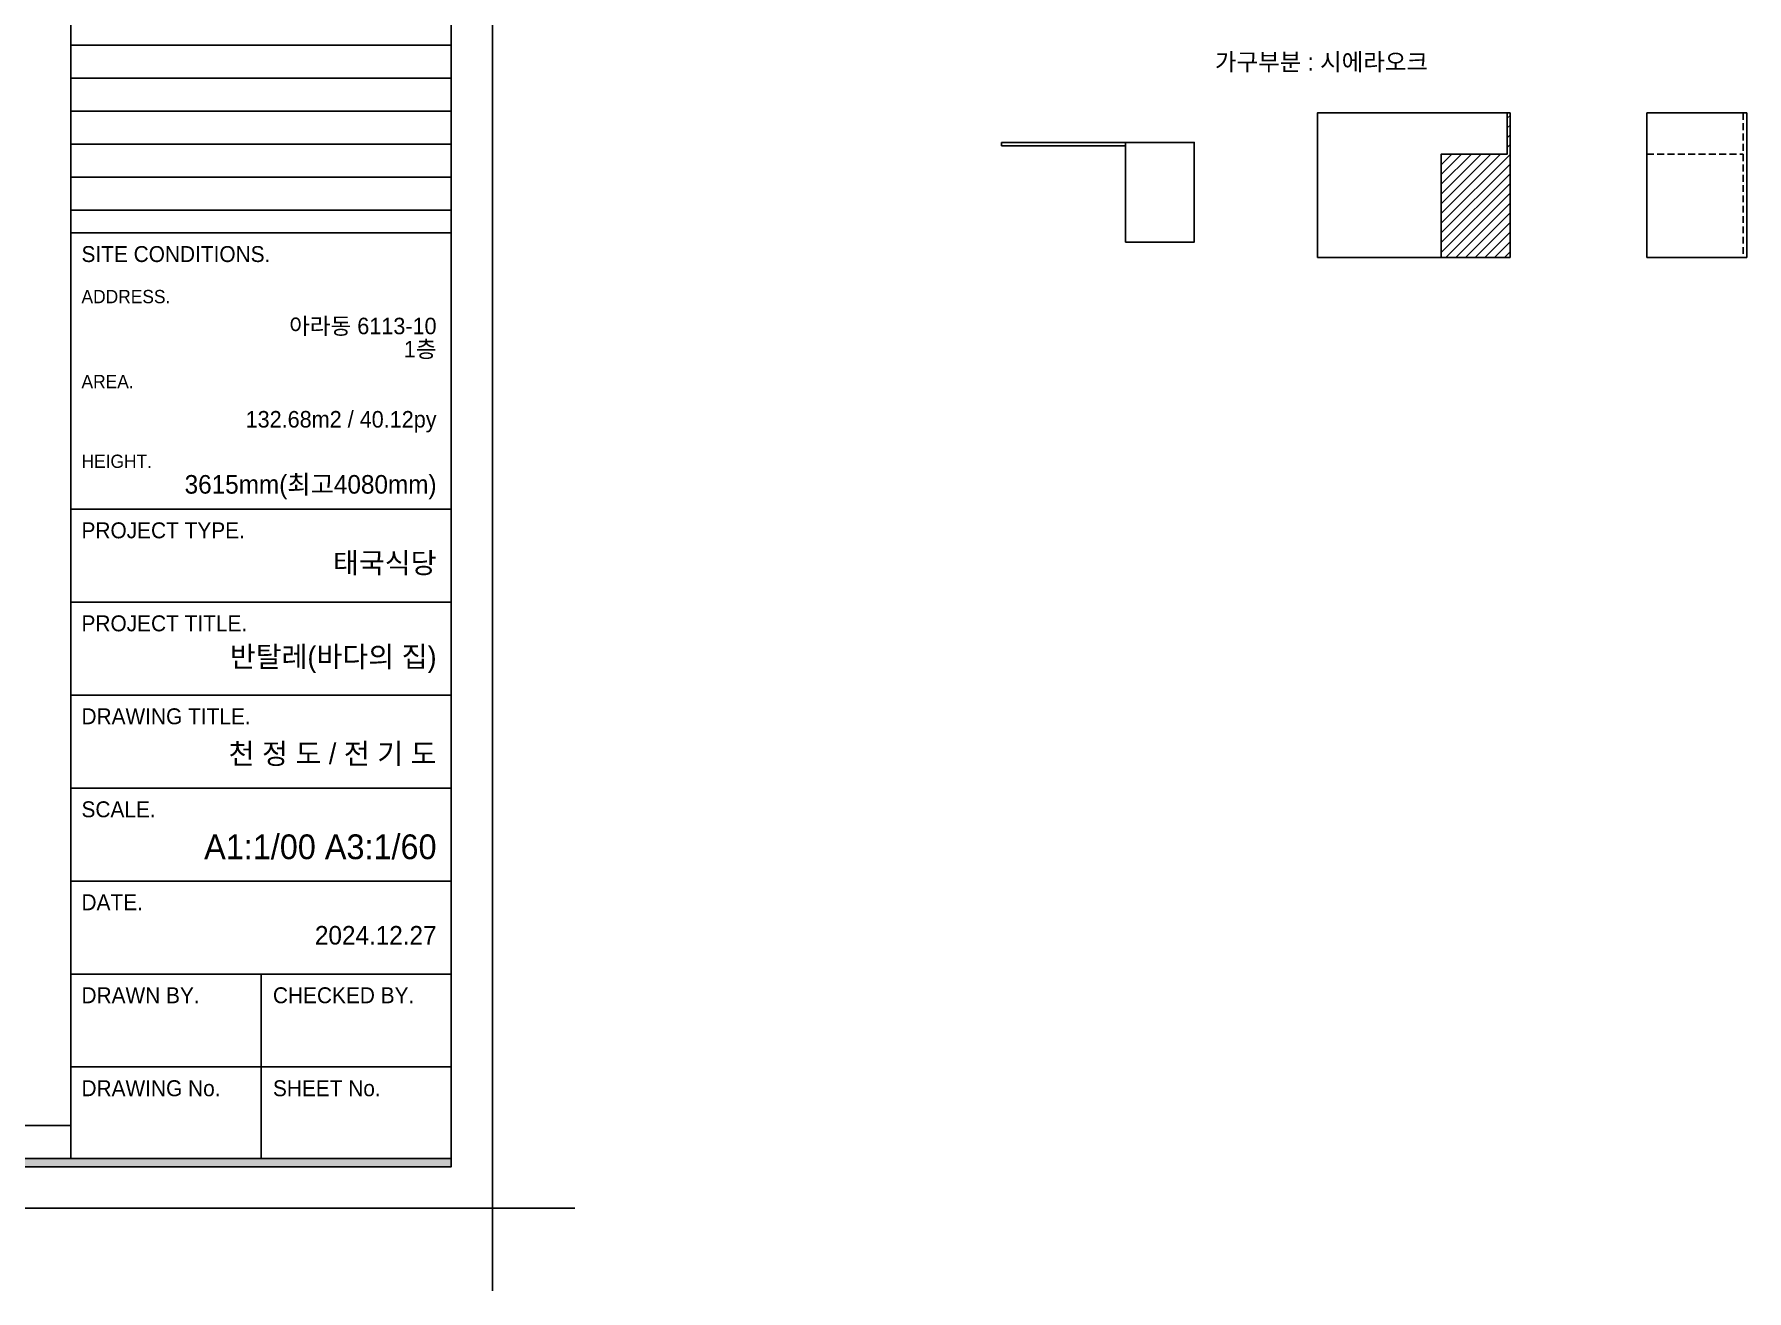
# Model space of a CAD drawing. Header units: inches. Extents: x 405346 to 489838, y -25612 to 14934.
# Drawn here: x 473009 to 485453, y -4086 to 5046 of the extents above; entities that cross this region are included whole.
import ezdxf
from ezdxf.enums import TextEntityAlignment as Align

# ---------------------------------------------------------------- set-up
doc = ezdxf.new("R2010")
doc.units = ezdxf.units.IN
doc.header["$LTSCALE"] = 200
doc.header["$MEASUREMENT"] = 0
doc.linetypes.add('HIDDEN', pattern=[0.375, 0.25, -0.125])
for name, color, linetype in [('06-FUR', 6, 'Continuous'), ('07-DIM WAL', 5, 'Continuous'), ('C-WIN', 4, 'Continuous'), ('F-SYM', 7, 'Continuous'), ('FORM(YOURNAME)-11', 1, 'Continuous'), ('FORM(YOURNAME)-11 @ 1', 1, 'Continuous')]:
    doc.layers.add(name, color=color, linetype=linetype)
doc.styles.add('YOURNAME', font='HY울릉도M.TTF')
doc.styles.add('코레일둥고', font='Korail_Round_Gothic_Medium.ttf')

# ---------------------------------------------------------------- blocks, each defined once
blk = doc.blocks.new('FORM-PLAN')
at = {"layer": 'FORM(YOURNAME)-11'}
h = blk.add_hatch(color=256, dxfattribs=at)
h.dxf.hatch_style = 1
h.paths.add_polyline_path([(-71444, 55115), (10556, 55115), (10556, 54915), (-71444, 54915)])
h.paths.add_polyline_path([(-71444, -2085), (10556, -2085), (10556, -2285), (-71444, -2285)])
at = {"layer": 'Defpoints', "color": 158}
for p, q in [((1346, 54915), (1346, -2085)), ((1346, 24893), (10556, 24893)), ((1346, 24093), (10556, 24093)), ((1346, 23293), (10556, 23293)), ((1346, 22493), (10556, 22493)), ((1346, 21693), (10556, 21693)), ((1346, 20893), (10556, 20893)), ((1346, -1285), (-71444, -1285))]:
    blk.add_line(p, q, dxfattribs=at)
blk.add_lwpolyline([(-71444, -2285), (10556, -2285), (10556, 55115), (-71444, 55115)], close=True, dxfattribs=at)
at = {"layer": 'Defpoints', "color": 1}
blk.add_lwpolyline([(11556, -5285), (11556, -3285), (13556, -3285)], dxfattribs=at)
at = {"layer": 'FORM(YOURNAME)-11', "color": 14}
for p, q in [((1346, 20344), (10556, 20344)), ((1346, 13651), (10556, 13651)), ((1346, 11398), (10556, 11398)), ((1346, 9146), (10556, 9146)), ((1346, 6893), (10556, 6893)), ((1346, 4641), (10556, 4641)), ((1346, 2388), (10556, 2388)), ((5951, 2388), (5951, -2085)), ((1346, 136), (10556, 136))]:
    blk.add_line(p, q, dxfattribs=at)
at = {"layer": 'FORM(YOURNAME)-11', "color": 250}
blk.add_lwpolyline([(-72444, -3285), (11556, -3285), (11556, 56115), (-72444, 56115)], close=True, dxfattribs=at)
at = {"layer": 'FORM(YOURNAME)-11'}
blk.add_lwpolyline([(-71444, -2085), (10556, -2085), (10556, -2285), (-71444, -2285)], close=True, dxfattribs=at)
at = {"layer": 'FORM(YOURNAME)-11', "color": 14, "style": 'YOURNAME'}
for s, height, p in [('SITE CONDITIONS.', 386.14, (1603, 19829)), ('PROJECT TYPE.', 386.14, (1603, 13136)), ('PROJECT TITLE.', 386.14, (1603, 10883)), ('DRAWING TITLE.', 386.14, (1603, 8631)), ('SCALE.', 386.1, (1603, 6378)), ('DATE.', 386.1, (1603, 4126)), ('DRAWN BY.', 386.1, (1603, 1873)), ('CHECKED BY.', 386.14, (6240, 1873)), ('DRAWING No.', 386.14, (1603, -379)), ('SHEET No.', 386.1, (6240, -379))]:
    blk.add_text(s, height=height, dxfattribs=at).set_placement(p, align=Align.MIDDLE_LEFT)
at = {"layer": 'FORM(YOURNAME)-11', "color": 251, "style": 'YOURNAME'}
for s, p in [('ADDRESS.', (1603, 18799)), ('AREA.', (1603, 16740)), ('HEIGHT.', (1603, 14809))]:
    blk.add_text(s, height=321.8, dxfattribs=at).set_placement(p, align=Align.MIDDLE_LEFT)
at = {"layer": 'FORM(YOURNAME)-11', "color": 3, "style": 'YOURNAME'}
for tag, height, p in [('1', 450, (9905, 18188)), ('2', 450, (9905, 17544)), ('3', 450, (9905, 16257)), ('4', 450, (9905, 14326)), ('5', 515, (9905, 12009)), ('6', 515, (9905, 9757)), ('7', 515, (9905, 7504)), ('8', 515, (9905, 5252)), ('9', 515, (9905, 2999)), ('10', 515, (5655, 811)), ('11', 515, (9905, 747)), ('12', 515, (5655, -1441)), ('13', 515, (9905, -1441))]:
    blk.add_attdef(tag, text='', height=height, dxfattribs=at).set_placement(p, align=Align.MIDDLE_RIGHT)
blk = doc.blocks.new('*U199')
at = {"layer": 'F-SYM'}
ref = blk.add_blockref('FORM-PLAN', (472871, -2500), dxfattribs=dict(at, xscale=0.3000000000000001, yscale=0.3000000000000001, zscale=0.3000000000000001))
ref.add_attrib('4', '3615mm(최고4080mm)', dxfattribs={"layer": 'FORM(YOURNAME)-11 @ 1', "color": 3, "height": 135, "style": 'YOURNAME'}).set_placement((475932, 1775), align=Align.MIDDLE_RIGHT)
ref.add_attrib('3', '132.68m2 / 40.12py', dxfattribs={"layer": 'FORM(YOURNAME)-11 @ 1', "color": 3, "height": 120, "style": 'YOURNAME'}).set_placement((475932, 2248), align=Align.MIDDLE_RIGHT)
ref.add_attrib('2', '1층', dxfattribs={"layer": 'FORM(YOURNAME)-11 @ 1', "color": 3, "height": 120, "style": 'YOURNAME'}).set_placement((475932, 2758), align=Align.MIDDLE_RIGHT)
ref.add_attrib('1', '아라동 6113-10', dxfattribs={"layer": 'FORM(YOURNAME)-11 @ 1', "color": 3, "height": 120, "style": 'YOURNAME'}).set_placement((475932, 2926), align=Align.MIDDLE_RIGHT)
ref.add_attrib('5', '태국식당', dxfattribs={"layer": 'FORM(YOURNAME)-11 @ 1', "color": 3, "height": 150, "style": 'YOURNAME'}).set_placement((475932, 1204), align=Align.MIDDLE_RIGHT)
ref.add_attrib('6', '반탈레(바다의 집)', dxfattribs={"layer": 'FORM(YOURNAME)-11 @ 1', "color": 3, "height": 150, "style": 'YOURNAME'}).set_placement((475932, 523), align=Align.MIDDLE_RIGHT)
ref.add_attrib('7', '천 정 도 / 전 기 도', dxfattribs={"layer": 'FORM(YOURNAME)-11 @ 1', "color": 3, "height": 150, "style": 'YOURNAME'}).set_placement((475932, -182), align=Align.MIDDLE_RIGHT)
ref.add_attrib('8', 'A1:1/00 A3:1/60', dxfattribs={"layer": 'FORM(YOURNAME)-11 @ 1', "color": 3, "height": 180, "style": 'YOURNAME'}).set_placement((475932, -859), align=Align.MIDDLE_RIGHT)
ref.add_attrib('9', '2024.12.27', dxfattribs={"layer": 'FORM(YOURNAME)-11 @ 1', "color": 3, "height": 135, "style": 'YOURNAME'}).set_placement((475932, -1502), align=Align.MIDDLE_RIGHT)

msp = doc.modelspace()

# ---------------------------------------------------------------- hatches: boundary and pattern name
at = {"layer": '06-FUR'}
h = msp.add_hatch(dxfattribs=at)
h.set_pattern_fill('_USER', color=256, scale=50, angle=45, pattern_type=0)
h.set_pattern_definition([(45, (0, 0), (-35.355339, 35.355339), [])])
h.paths.add_polyline_path([(483732.8, 4474.7), (483712.8, 4474.7), (483712.8, 4174.7), (483232.8, 4174.7), (483232.8, 3424.7), (483732.8, 3424.7)])

# ---------------------------------------------------------------- linework, layer by layer
at = {"layer": '06-FUR', "linetype": 'HIDDEN'}
for p, q in [((485427.8, 4474.7), (485427.8, 3424.7)), ((484727.8, 4174.7), (485427.8, 4174.7))]:
    msp.add_line(p, q, dxfattribs=at)
at = {"layer": '06-FUR'}
for points in [[(482332.8, 3424.7), (483732.8, 3424.7), (483732.8, 4474.7), (482332.8, 4474.7)], [(484727.8, 4474.7), (484727.8, 3424.7), (485452.8, 3424.7), (485452.8, 4474.7)], [(480037.5, 4260.3), (480937.5, 4260.3), (480937.5, 4235.3), (480037.5, 4235.3)], [(480937.5, 3535.3), (481437.5, 3535.3), (481437.5, 4260.3), (480937.5, 4260.3)]]:
    msp.add_lwpolyline(points, close=True, dxfattribs=at)
msp.add_lwpolyline([(483712.8, 4474.7), (483712.8, 4174.7), (483232.8, 4174.7), (483232.8, 3424.7)], dxfattribs=at)

# ---------------------------------------------------------------- block references
at = {"layer": '07-DIM WAL'}
msp.add_blockref('*U199', (0, 0), dxfattribs=at)

# ---------------------------------------------------------------- texts
at = {"layer": 'C-WIN', "color": 0, "style": '코레일둥고'}
msp.add_text('가구부분 : 시에라오크', height=125, dxfattribs=at).set_placement((481588.5, 4782.4))

doc.saveas('drawing.dxf')
